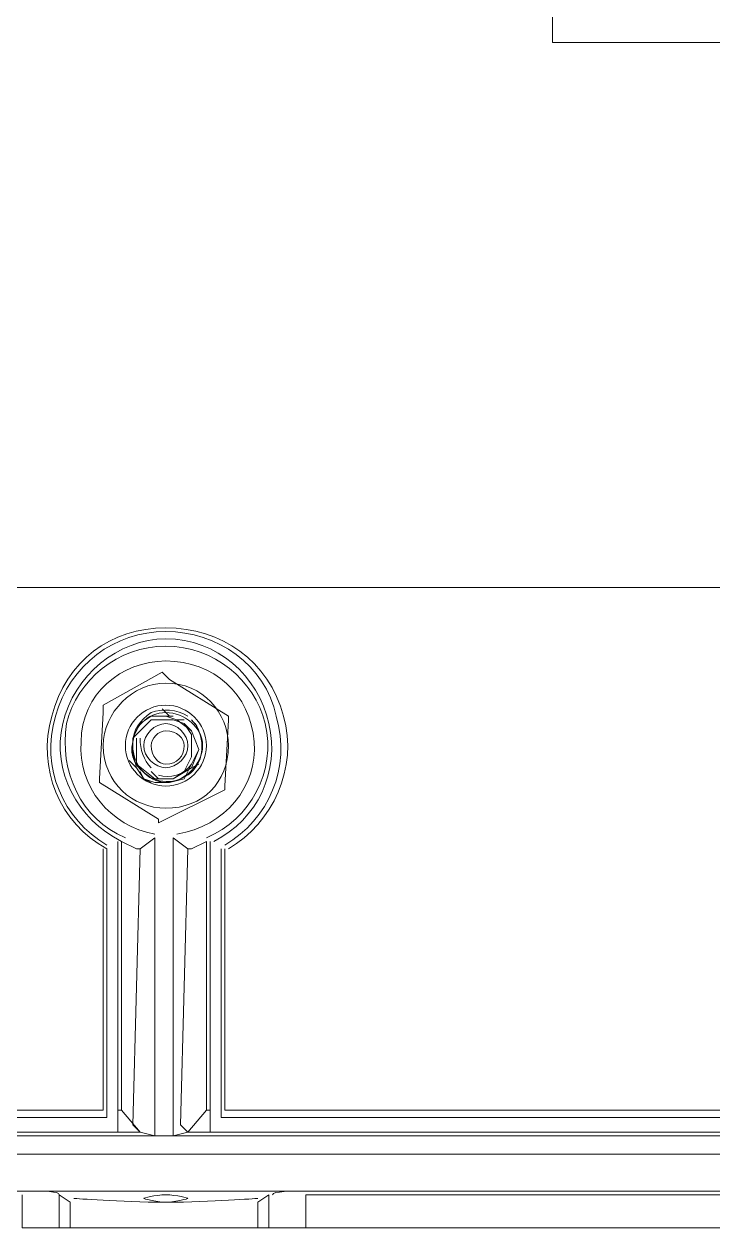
# Model space of a CAD drawing. Header units: metres. Extents: x 2999 to 3164, y 1641 to 1678.
# Drawn here: x 3009.832 to 3010.122, y 1650.142 to 1650.65 of the extents above; entities that cross this region are included whole.
import ezdxf

# ---------------------------------------------------------------- set-up
doc = ezdxf.new("R2010")
doc.units = ezdxf.units.M

msp = doc.modelspace()

# ---------------------------------------------------------------- linework, layer by layer
at = {"color": 7, "linetype": 'Continuous', "lineweight": 20, "true_color": 0x000007}
for points in [[(3010.05476, 1651.12147), (3010.42568, 1651.12147), (3010.42568, 1650.64192), (3010.05476, 1650.64192)], [(3009.91819, 1650.35636), (3009.91819, 1650.35791), (3009.89336, 1650.37343), (3009.89026, 1650.37653), (3009.86543, 1650.36257), (3009.86543, 1650.35946), (3009.86387, 1650.33153), (3009.86387, 1650.32998), (3009.88871, 1650.31446), (3009.88871, 1650.3129), (3009.91664, 1650.32687), (3009.91664, 1650.32842)]]:
    msp.add_lwpolyline(points, close=True, dxfattribs=at)
at = {"color": 5, "linetype": 'Continuous', "lineweight": 20, "true_color": 0x000005}
msp.add_lwpolyline([(3009.75058, 1650.41223), (3010.15874, 1650.41223), (3010.15874, 1650.41223)], dxfattribs=at)
at = {"color": 7, "linetype": 'Continuous', "lineweight": 20, "true_color": 0x000007}
for points in [[(3009.90267, 1650.33618), (3009.90578, 1650.34394), (3009.90267, 1650.3517), (3009.89647, 1650.35636), (3009.89181, 1650.35791), (3009.8856, 1650.35791), (3009.88095, 1650.35481), (3009.87784, 1650.3486), (3009.87784, 1650.34239), (3009.87939, 1650.33618), (3009.8825, 1650.33153), (3009.88095, 1650.33463)], [(3009.89336, 1650.35791), (3009.89026, 1650.36101), (3009.89026, 1650.36101)], [(3009.89181, 1650.35791), (3009.89491, 1650.35791), (3009.89491, 1650.35791)], [(3009.88715, 1650.32998), (3009.8825, 1650.33153), (3009.87939, 1650.33618), (3009.87784, 1650.34239), (3009.87784, 1650.3486), (3009.88095, 1650.3517), (3009.8856, 1650.35636), (3009.88871, 1650.35636), (3009.89491, 1650.35636), (3009.89957, 1650.35481), (3009.90267, 1650.35015), (3009.90267, 1650.34394), (3009.90267, 1650.34084), (3009.89957, 1650.33463), (3009.89491, 1650.33153), (3009.88871, 1650.33153), (3009.8856, 1650.33463)], [(3009.89647, 1650.35636), (3009.89957, 1650.35636), (3009.89957, 1650.35636)], [(3009.90267, 1650.3517), (3009.89957, 1650.35481), (3009.89957, 1650.35481)], [(3009.87939, 1650.3486), (3009.87939, 1650.33774), (3009.88715, 1650.33153), (3009.89491, 1650.33153), (3009.90267, 1650.33618)], [(3009.90578, 1650.34394), (3009.90267, 1650.33774), (3009.89957, 1650.33153), (3009.89336, 1650.32998), (3009.88715, 1650.32998)], [(3009.87939, 1650.33618), (3009.87629, 1650.33929), (3009.87629, 1650.33929)], [(3009.90578, 1650.33774), (3009.90267, 1650.33618), (3009.90267, 1650.33618)], [(3009.8856, 1650.32998), (3009.8825, 1650.33153), (3009.8825, 1650.33153)], [(3009.88715, 1650.3067), (3009.88095, 1650.30204), (3009.87939, 1650.30204), (3009.87319, 1650.30514)], [(3009.88715, 1650.3067), (3009.88715, 1650.18099), (3009.88715, 1650.18099)], [(3009.89491, 1650.3067), (3009.90112, 1650.30204), (3009.90267, 1650.30204), (3009.90888, 1650.30514)], [(3009.89491, 1650.18099), (3009.89491, 1650.3067), (3009.89491, 1650.3067)], [(3009.86543, 1650.30204), (3009.86543, 1650.19185), (3009.86543, 1650.19185)], [(3009.86698, 1650.30204), (3009.86698, 1650.18875), (3009.86698, 1650.18875)], [(3009.87163, 1650.21358), (3009.87163, 1650.30514), (3009.87163, 1650.30514)], [(3009.88095, 1650.18254), (3009.87319, 1650.19185), (3009.87319, 1650.30514)], [(3009.88095, 1650.18254), (3009.87784, 1650.18564), (3009.88095, 1650.30204)], [(3009.90112, 1650.18254), (3009.89802, 1650.18564), (3009.90112, 1650.30204)], [(3009.90888, 1650.30514), (3009.90888, 1650.19185), (3009.90112, 1650.18254)], [(3009.91043, 1650.30514), (3009.91043, 1650.21358), (3009.91043, 1650.21358)], [(3009.91509, 1650.30204), (3009.91509, 1650.18875), (3009.91509, 1650.18875)], [(3009.91664, 1650.30204), (3009.91664, 1650.19185), (3009.91664, 1650.19185)], [(3009.87163, 1650.21358), (3009.87163, 1650.18254), (3009.35484, 1650.18254)], [(3009.91043, 1650.18254), (3009.91043, 1650.21358), (3009.91043, 1650.21358)], [(3009.91043, 1650.18254), (3010.42723, 1650.18254), (3010.45206, 1650.21358)], [(3009.35484, 1650.19185), (3009.86543, 1650.19185), (3009.86543, 1650.19185)], [(3009.87163, 1650.19185), (3009.87319, 1650.19185), (3009.87319, 1650.19185)], [(3009.90888, 1650.19185), (3009.91043, 1650.19185), (3009.91043, 1650.19185)], [(3009.91664, 1650.19185), (3010.42568, 1650.19185), (3010.42568, 1650.19185)], [(3009.35484, 1650.18875), (3009.86698, 1650.18875), (3009.86698, 1650.18875)], [(3009.91509, 1650.18875), (3010.42568, 1650.18875), (3010.42568, 1650.18875)], [(3010.44741, 1650.18099), (3009.33466, 1650.18099), (3009.33466, 1650.18099)], [(3009.88095, 1650.18254), (3009.87163, 1650.18254), (3009.87163, 1650.18254)], [(3009.88095, 1650.18254), (3009.88715, 1650.18099), (3009.88715, 1650.18099)], [(3009.90112, 1650.18254), (3009.89491, 1650.18099), (3009.88715, 1650.18099)], [(3009.91043, 1650.18254), (3009.90112, 1650.18254), (3009.90112, 1650.18254)], [(3009.33466, 1650.17323), (3010.44741, 1650.17323), (3010.4443, 1650.17633)], [(3010.44741, 1650.17323), (3009.33466, 1650.17323), (3009.33466, 1650.17323)], [(3009.95078, 1650.15616), (3010.51104, 1650.15616), (3010.51104, 1650.15771), (3009.27103, 1650.15771)], [(3009.83128, 1650.15616), (3009.83128, 1650.14219), (3009.8468, 1650.14219)], [(3009.8468, 1650.15616), (3009.85146, 1650.15305), (3009.85146, 1650.15305)], [(3009.8468, 1650.15616), (3009.8468, 1650.14219), (3009.85146, 1650.14219)], [(3009.93061, 1650.15305), (3009.93526, 1650.15616), (3009.93526, 1650.15616)], [(3009.93526, 1650.15616), (3009.93526, 1650.14219), (3009.93061, 1650.14219)], [(3009.95078, 1650.15616), (3009.95078, 1650.14219), (3009.93526, 1650.14219)], [(3009.85146, 1650.15305), (3009.85146, 1650.14219), (3009.93061, 1650.14219)], [(3009.93061, 1650.15305), (3009.93061, 1650.14219), (3009.93061, 1650.14219)], [(3010.52345, 1650.14219), (3009.95078, 1650.14219), (3009.95078, 1650.14219)]]:
    msp.add_lwpolyline(points, dxfattribs=at)
for points, knots in [([(3009.91819, 1650.30204), (3009.93682, 1650.3129), (3009.94768, 1650.33618), (3009.94147, 1650.35791), (3009.94147, 1650.35791), (3009.93526, 1650.38119), (3009.91509, 1650.39516), (3009.89181, 1650.39516), (3009.89181, 1650.39516), (3009.86853, 1650.39516), (3009.84991, 1650.38119), (3009.8437, 1650.35791), (3009.8437, 1650.35791), (3009.83749, 1650.33618), (3009.8468, 1650.3129), (3009.86698, 1650.30204)], [0, 0, 0, 0, 0.0625, 0.0625, 0.0625, 0.062501, 0.125, 0.125, 0.125, 0.125001, 0.1875, 0.1875, 0.1875, 0.187501, 1, 1, 1, 1]), ([(3009.91664, 1650.30359), (3009.93526, 1650.31446), (3009.94458, 1650.33618), (3009.93837, 1650.35791), (3009.93837, 1650.35791), (3009.93371, 1650.37964), (3009.91354, 1650.39361), (3009.89181, 1650.39361), (3009.89181, 1650.39361), (3009.87008, 1650.39361), (3009.85146, 1650.37964), (3009.84525, 1650.35791), (3009.84525, 1650.35791), (3009.83904, 1650.33618), (3009.84835, 1650.31446), (3009.86698, 1650.30359)], [0, 0, 0, 0, 0.0625, 0.0625, 0.0625, 0.062501, 0.125, 0.125, 0.125, 0.125001, 0.1875, 0.1875, 0.1875, 0.187501, 1, 1, 1, 1]), ([(3009.91198, 1650.30514), (3009.93061, 1650.31446), (3009.93992, 1650.33463), (3009.93526, 1650.35481), (3009.93526, 1650.35481), (3009.93061, 1650.37498), (3009.91354, 1650.3905), (3009.89181, 1650.3905), (3009.89181, 1650.3905), (3009.87163, 1650.3905), (3009.85301, 1650.37498), (3009.84835, 1650.35481), (3009.84835, 1650.35481), (3009.8437, 1650.33463), (3009.85456, 1650.31446), (3009.87319, 1650.30514)], [0, 0, 0, 0, 0.0625, 0.0625, 0.0625, 0.062501, 0.125, 0.125, 0.125, 0.125001, 0.1875, 0.1875, 0.1875, 0.187501, 1, 1, 1, 1]), ([(3009.90888, 1650.3067), (3009.9275, 1650.31446), (3009.93837, 1650.33463), (3009.93371, 1650.35481), (3009.93371, 1650.35481), (3009.92906, 1650.37343), (3009.91198, 1650.3874), (3009.89181, 1650.3874), (3009.89181, 1650.3874), (3009.87163, 1650.3874), (3009.85456, 1650.37343), (3009.84991, 1650.35481), (3009.84991, 1650.35481), (3009.8468, 1650.33463), (3009.85611, 1650.31446), (3009.87474, 1650.3067)], [0, 0, 0, 0, 0.0625, 0.0625, 0.0625, 0.062501, 0.125, 0.125, 0.125, 0.125001, 0.1875, 0.1875, 0.1875, 0.187501, 1, 1, 1, 1]), ([(3009.89647, 1650.30825), (3009.91664, 1650.31135), (3009.93061, 1650.32842), (3009.92906, 1650.34705), (3009.92906, 1650.34705), (3009.9275, 1650.36722), (3009.91198, 1650.38119), (3009.89181, 1650.38119), (3009.89181, 1650.38119), (3009.87319, 1650.38119), (3009.85611, 1650.36722), (3009.85611, 1650.34705), (3009.85611, 1650.34705), (3009.85456, 1650.32842), (3009.86853, 1650.31135), (3009.88715, 1650.30825)], [0, 0, 0, 0, 0.0625, 0.0625, 0.0625, 0.062501, 0.125, 0.125, 0.125, 0.125001, 0.1875, 0.1875, 0.1875, 0.187501, 1, 1, 1, 1]), ([(3009.91819, 1650.3455), (3009.91819, 1650.35946), (3009.90733, 1650.37188), (3009.89181, 1650.37188), (3009.89181, 1650.37188), (3009.87784, 1650.37188), (3009.86543, 1650.35946), (3009.86543, 1650.3455), (3009.86543, 1650.3455), (3009.86543, 1650.32998), (3009.87784, 1650.31911), (3009.89181, 1650.31911), (3009.89181, 1650.31911), (3009.90733, 1650.31911), (3009.91819, 1650.32998), (3009.91819, 1650.3455)], [0, 0, 0, 0, 0.0625, 0.0625, 0.0625, 0.062501, 0.125, 0.125, 0.125, 0.125001, 0.1875, 0.1875, 0.1875, 0.187501, 1, 1, 1, 1]), ([(3009.90888, 1650.3455), (3009.90888, 1650.35481), (3009.90112, 1650.36257), (3009.89181, 1650.36257), (3009.89181, 1650.36257), (3009.8825, 1650.36257), (3009.87474, 1650.35481), (3009.87474, 1650.3455), (3009.87474, 1650.3455), (3009.87474, 1650.33618), (3009.8825, 1650.32842), (3009.89181, 1650.32842), (3009.89181, 1650.32842), (3009.90112, 1650.32842), (3009.90888, 1650.33618), (3009.90888, 1650.3455)], [0, 0, 0, 0, 0.0625, 0.0625, 0.0625, 0.062501, 0.125, 0.125, 0.125, 0.125001, 0.1875, 0.1875, 0.1875, 0.187501, 1, 1, 1, 1]), ([(3009.90112, 1650.35791), (3009.89647, 1650.36101), (3009.89026, 1650.36101), (3009.8856, 1650.35946), (3009.8856, 1650.35946), (3009.88095, 1650.35636), (3009.87784, 1650.3517), (3009.87784, 1650.34705), (3009.87784, 1650.34705), (3009.87629, 1650.34084), (3009.87939, 1650.33618), (3009.88405, 1650.33308)], [0, 0, 0, 0, 0.083333, 0.083333, 0.083333, 0.083334, 0.166667, 0.166667, 0.166667, 0.166668, 1, 1, 1, 1]), ([(3009.90733, 1650.3455), (3009.90733, 1650.35326), (3009.89957, 1650.35946), (3009.89181, 1650.35946), (3009.89181, 1650.35946), (3009.88405, 1650.35946), (3009.87784, 1650.35326), (3009.87784, 1650.3455), (3009.87784, 1650.3455), (3009.87784, 1650.33774), (3009.88405, 1650.32998), (3009.89181, 1650.32998), (3009.89181, 1650.32998), (3009.89957, 1650.32998), (3009.90733, 1650.33774), (3009.90733, 1650.3455)], [0, 0, 0, 0, 0.0625, 0.0625, 0.0625, 0.062501, 0.125, 0.125, 0.125, 0.125001, 0.1875, 0.1875, 0.1875, 0.187501, 1, 1, 1, 1]), ([(3009.90112, 1650.3455), (3009.90112, 1650.35015), (3009.89647, 1650.35481), (3009.89181, 1650.35481), (3009.89181, 1650.35481), (3009.88715, 1650.35481), (3009.8825, 1650.35015), (3009.8825, 1650.3455), (3009.8825, 1650.3455), (3009.8825, 1650.34084), (3009.88715, 1650.33618), (3009.89181, 1650.33618), (3009.89181, 1650.33618), (3009.89647, 1650.33618), (3009.90112, 1650.34084), (3009.90112, 1650.3455)], [0, 0, 0, 0, 0.0625, 0.0625, 0.0625, 0.062501, 0.125, 0.125, 0.125, 0.125001, 0.1875, 0.1875, 0.1875, 0.187501, 1, 1, 1, 1]), ([(3009.88405, 1650.33308), (3009.89026, 1650.32842), (3009.89957, 1650.32998), (3009.90423, 1650.33618), (3009.90423, 1650.33618), (3009.90888, 1650.34239), (3009.90733, 1650.3517), (3009.90267, 1650.35636)], [0, 0, 0, 0, 0.125, 0.125, 0.125, 0.125001, 1, 1, 1, 1]), ([(3009.89957, 1650.3455), (3009.89957, 1650.3486), (3009.89647, 1650.3517), (3009.89181, 1650.3517), (3009.89181, 1650.3517), (3009.88871, 1650.3517), (3009.8856, 1650.3486), (3009.8856, 1650.3455), (3009.8856, 1650.3455), (3009.8856, 1650.34084), (3009.88871, 1650.33774), (3009.89181, 1650.33774), (3009.89181, 1650.33774), (3009.89647, 1650.33774), (3009.89957, 1650.34084), (3009.89957, 1650.3455)], [0, 0, 0, 0, 0.0625, 0.0625, 0.0625, 0.062501, 0.125, 0.125, 0.125, 0.125001, 0.1875, 0.1875, 0.1875, 0.187501, 1, 1, 1, 1]), ([(3009.85301, 1650.15461), (3009.85456, 1650.15461), (3009.87163, 1650.15305), (3009.89181, 1650.15305), (3009.89181, 1650.15305), (3009.91198, 1650.15305), (3009.92906, 1650.15461), (3009.93061, 1650.15461)], [0, 0, 0, 0, 0.125, 0.125, 0.125, 0.125001, 1, 1, 1, 1]), ([(3009.90112, 1650.15461), (3009.90112, 1650.15461), (3009.89647, 1650.15616), (3009.89181, 1650.15616), (3009.89181, 1650.15616), (3009.88715, 1650.15616), (3009.8825, 1650.15461), (3009.8825, 1650.15461), (3009.8825, 1650.15461), (3009.8825, 1650.15461), (3009.88715, 1650.15305), (3009.89181, 1650.15305), (3009.89181, 1650.15305), (3009.89647, 1650.15305), (3009.90112, 1650.15461), (3009.90112, 1650.15461)], [0, 0, 0, 0, 0.0625, 0.0625, 0.0625, 0.062501, 0.125, 0.125, 0.125, 0.125001, 0.1875, 0.1875, 0.1875, 0.187501, 1, 1, 1, 1])]:
    msp.add_open_spline(points, degree=3, knots=knots, dxfattribs=at)
for points in [[(3009.90733, 1650.3455), (3009.90733, 1650.3486), (3009.90578, 1650.3517), (3009.90423, 1650.35481)], [(3009.88095, 1650.3486), (3009.88095, 1650.34394), (3009.8825, 1650.33929), (3009.8856, 1650.33618)], [(3009.88871, 1650.33308), (3009.89336, 1650.33153), (3009.89957, 1650.33308), (3009.90267, 1650.33774)], [(3009.8468, 1650.15616), (3009.8468, 1650.15771), (3009.8406, 1650.15771), (3009.83284, 1650.15771)], [(3009.95234, 1650.15771), (3009.94458, 1650.15771), (3009.93682, 1650.15771), (3009.93682, 1650.15616)]]:
    msp.add_open_spline(points, degree=3, dxfattribs=at)

doc.saveas('drawing.dxf')
